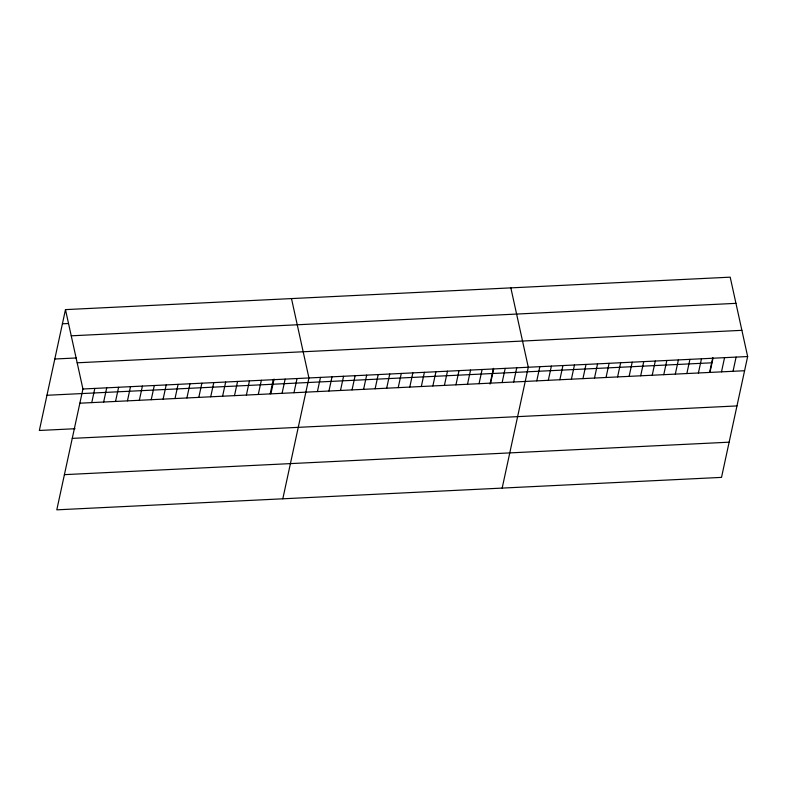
<?xml version="1.0" encoding="UTF-8"?>
<svg xmlns="http://www.w3.org/2000/svg" width="787" height="787" viewBox="0 0 787 787"><rect width="100%" height="100%" fill="white"/><g stroke="black" fill="none" stroke-linecap="round" stroke-linejoin="round"><path stroke-width="1.18" d="M65.478 309.616L82.93 388.994L56.802 509.838L721.522 477.384L747.65 356.531L730.198 277.162L65.478 309.616L39.35 430.469L75.031 428.728M91.754 402.61L94.824 388.414M103.648 402.029L106.717 387.834M115.541 401.439L118.611 387.253M127.445 400.858L130.504 386.673M139.338 400.278L142.408 386.092M151.232 399.698L154.301 385.512M163.125 399.117L166.195 384.932M175.019 398.537L178.088 384.351M186.912 397.956L189.982 383.761M198.806 397.376L201.875 383.18M210.709 396.796L213.779 382.6M222.603 396.215L225.672 382.02M234.496 395.635L237.566 381.439M246.39 395.054L249.459 380.859M258.284 394.474L261.353 380.278M270.177 393.893L273.246 379.698M270.935 393.618L274.083 379.059M282.08 393.313L285.14 379.118M293.974 392.733L297.043 378.537M282.808 498.81L308.937 377.957L291.485 298.578M317.407 391.582L320.476 377.396M328.956 391.021L332.025 376.825M340.505 390.46L343.565 376.265M352.045 389.89L355.114 375.704M363.594 389.329L366.663 375.133M375.133 388.768L378.203 374.573M386.683 388.198L389.752 374.012M398.222 387.637L401.291 373.441M409.771 387.076L412.841 372.881M421.32 386.515L424.39 372.32M432.86 385.945L435.929 371.759M444.409 385.384L447.478 371.189M455.948 384.823L459.018 370.628M467.498 384.253L470.567 370.067M479.047 383.692L482.116 369.497M490.035 384.086L493.439 368.346M490.586 383.131L493.656 368.936M502.136 382.561L505.205 368.375M513.675 382L516.744 367.804M502.165 488.097L528.293 367.244L510.842 287.865M536.773 380.869L539.833 366.683M548.313 380.308L551.382 366.112M559.862 379.747L562.931 365.552M571.401 379.177L574.471 364.991M582.951 378.616L586.02 364.42M594.49 378.055L597.559 363.86M606.039 377.494L609.108 363.299M617.588 376.924L620.658 362.738M629.128 376.363L632.197 362.168M640.677 375.802L643.746 361.607M652.216 375.232L655.286 361.046M663.766 374.671L666.835 360.476M675.315 374.11L678.374 359.915M686.854 373.54L689.924 359.354M698.403 372.979L701.473 358.783M709.648 372.192L712.806 357.632M709.943 372.418L713.012 358.223M721.492 371.848L724.561 357.662M733.031 371.287L736.101 357.091M62.409 323.811L68.361 323.526M71.233 335.813L735.963 303.349M54.805 359.01L76.211 357.967M77.175 362.797L741.895 330.333M82.93 388.994L747.65 356.531M46.964 395.271L711.684 362.807M79.861 403.19L744.581 370.726M72.247 438.379L736.976 405.925M64.406 474.65L729.136 442.186"/></g></svg>
